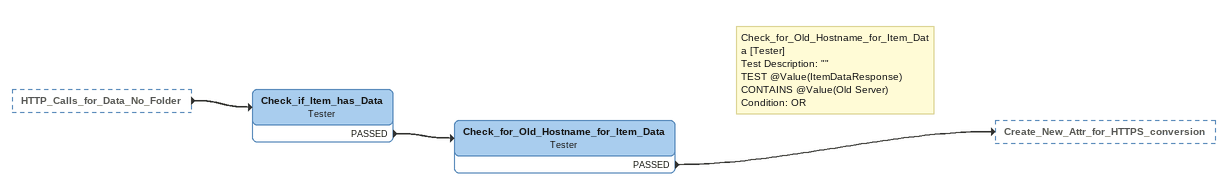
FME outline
HTTP_Calls_for_Data_No_Folder [outside]
    -> Check_if_Item_has_Data
Check_if_Item_has_Data: Tester
    PASSED -> Check_for_Old_Hostname_for_Item_Data
Note: Check_for_Old_Hostname_for_Item_Data [Tester] / Test Description: "" / TEST @Value(ItemDataResponse) CONTAINS @Value(Old Server) / Condition: OR
Check_for_Old_Hostname_for_Item_Data: Tester
    PASSED -> Create_New_Attr_for_HTTPS_conversion
